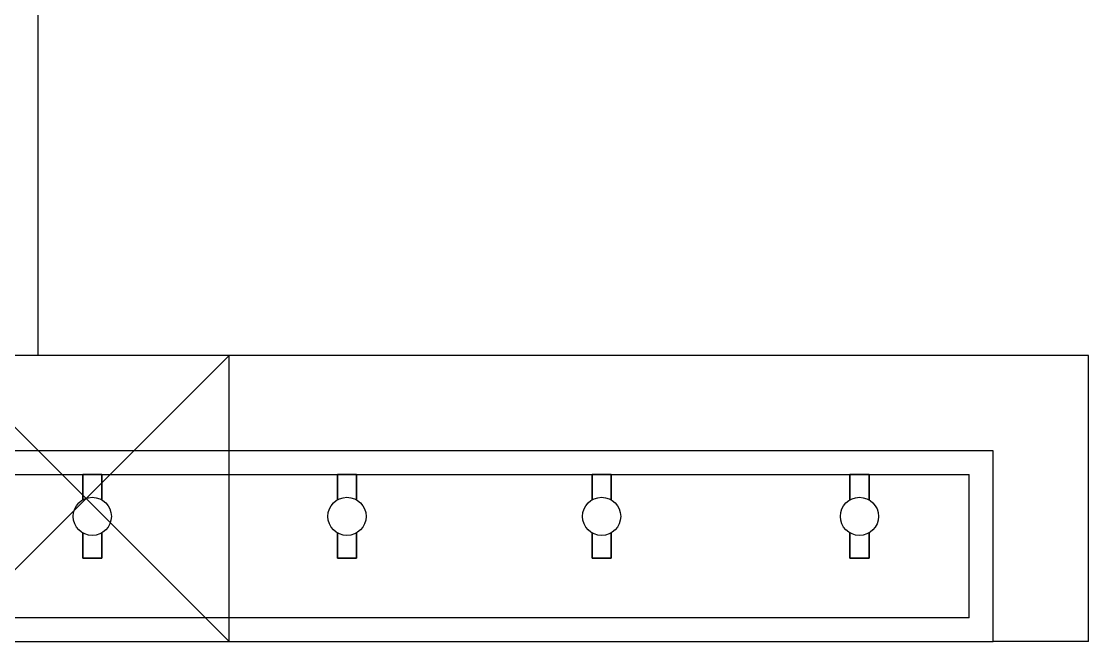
# Model space of a CAD drawing. Header units: millimetres. Extents: x -205 to 117945, y 114 to 103664.
# Drawn here: x 12060 to 14295, y 95064 to 96364 of the extents above; entities that cross this region are included whole.
import ezdxf

# ---------------------------------------------------------------- set-up
doc = ezdxf.new("R2010")
doc.units = ezdxf.units.MM
for name, color, linetype in [('A-RC', 2, 'Continuous'), ('A-TOILET', 252, 'Continuous'), ('A-WALL', 3, 'Continuous')]:
    doc.layers.add(name, color=color, linetype=linetype)
doc.layers.add('G-DEF1', color=163, linetype='Continuous', plot=False)

# ---------------------------------------------------------------- blocks, each defined once
blk = doc.blocks.new('COL')
at = {"layer": 'A-RC'}
blk.add_lwpolyline([(-2370007.4, 768928.4), (-2369407.4, 768928.4), (-2369407.4, 769528.4), (-2370007.4, 769528.4)], close=True, dxfattribs=at)
at = {"layer": 'G-DEF1', "flags": 128}
for points in [[(-2370007.4, 769528.4), (-2369407.4, 768928.4)], [(-2370007.4, 768928.4), (-2369407.4, 769528.4)]]:
    blk.add_lwpolyline(points, dxfattribs=at)

msp = doc.modelspace()

# ---------------------------------------------------------------- linework, layer by layer
at = {"layer": 'A-TOILET'}
msp.add_line((9894.8, 95063.6), (14094.8, 95063.6), dxfattribs=at)
at = {"layer": 'A-TOILET', "flags": 128}
for points in [[(14044.8, 95113.6), (9944.8, 95113.6), (9944.8, 95413.6), (14044.8, 95413.6)], [(14044.8, 95113.6), (14044.8, 95413.6)]]:
    msp.add_lwpolyline(points, dxfattribs=at)
at = {"layer": 'A-TOILET'}
for points in [[(12228.1, 95360.7), (12228.1, 95413.6), (12188.1, 95413.6), (12188.1, 95360.7)], [(12188.1, 95360.7), (12188.1, 95413.6), (12228.1, 95413.6), (12228.1, 95360.7)], [(12761.5, 95360.7), (12761.5, 95413.6), (12721.5, 95413.6), (12721.5, 95360.7)], [(12721.5, 95360.7), (12721.5, 95413.6), (12761.5, 95413.6), (12761.5, 95360.7)], [(13294.8, 95360.7), (13294.8, 95413.6), (13254.8, 95413.6), (13254.8, 95360.7)], [(13254.8, 95360.7), (13254.8, 95413.6), (13294.8, 95413.6), (13294.8, 95360.7)], [(13834.8, 95360.7), (13834.8, 95413.6), (13794.8, 95413.6), (13794.8, 95360.7)], [(13794.8, 95360.7), (13794.8, 95413.6), (13834.8, 95413.6), (13834.8, 95360.7)], [(12188.1, 95291.4), (12188.1, 95238.6), (12228.1, 95238.6), (12228.1, 95291.4)], [(12228.1, 95291.4), (12228.1, 95238.6), (12188.1, 95238.6), (12188.1, 95291.4)], [(12721.5, 95291.4), (12721.5, 95238.6), (12761.5, 95238.6), (12761.5, 95291.4)], [(12761.5, 95291.4), (12761.5, 95238.6), (12721.5, 95238.6), (12721.5, 95291.4)], [(13254.8, 95291.4), (13254.8, 95238.6), (13294.8, 95238.6), (13294.8, 95291.4)], [(13294.8, 95291.4), (13294.8, 95238.6), (13254.8, 95238.6), (13254.8, 95291.4)], [(13794.8, 95291.4), (13794.8, 95238.6), (13834.8, 95238.6), (13834.8, 95291.4)], [(13834.8, 95291.4), (13834.8, 95238.6), (13794.8, 95238.6), (13794.8, 95291.4)]]:
    msp.add_lwpolyline(points, dxfattribs=at)
for centre in [(12208.1, 95326.1), (12208.1, 95326.1), (12741.5, 95326.1), (12741.5, 95326.1), (13274.8, 95326.1), (13274.8, 95326.1), (13814.8, 95326.1), (13814.8, 95326.1)]:
    msp.add_circle(centre, 40, dxfattribs=at)
at = {"layer": 'A-WALL'}
msp.add_line((12094.8, 95663.6), (12094.8, 97663.6), dxfattribs=at)
at = {"layer": 'A-WALL', "flags": 128}
for points in [[(14294.8, 95663.6), (12094.8, 95663.6)], [(14294.8, 95063.6), (14294.8, 95663.6)], [(14094.8, 95463.6), (9894.8, 95463.6)], [(14094.8, 95063.6), (14094.8, 95463.6)], [(14294.8, 95063.6), (14094.8, 95063.6)]]:
    msp.add_lwpolyline(points, dxfattribs=at)

# ---------------------------------------------------------------- block references
msp.add_blockref('COL', (2381902.2, -673864.8))

doc.saveas('drawing.dxf')
